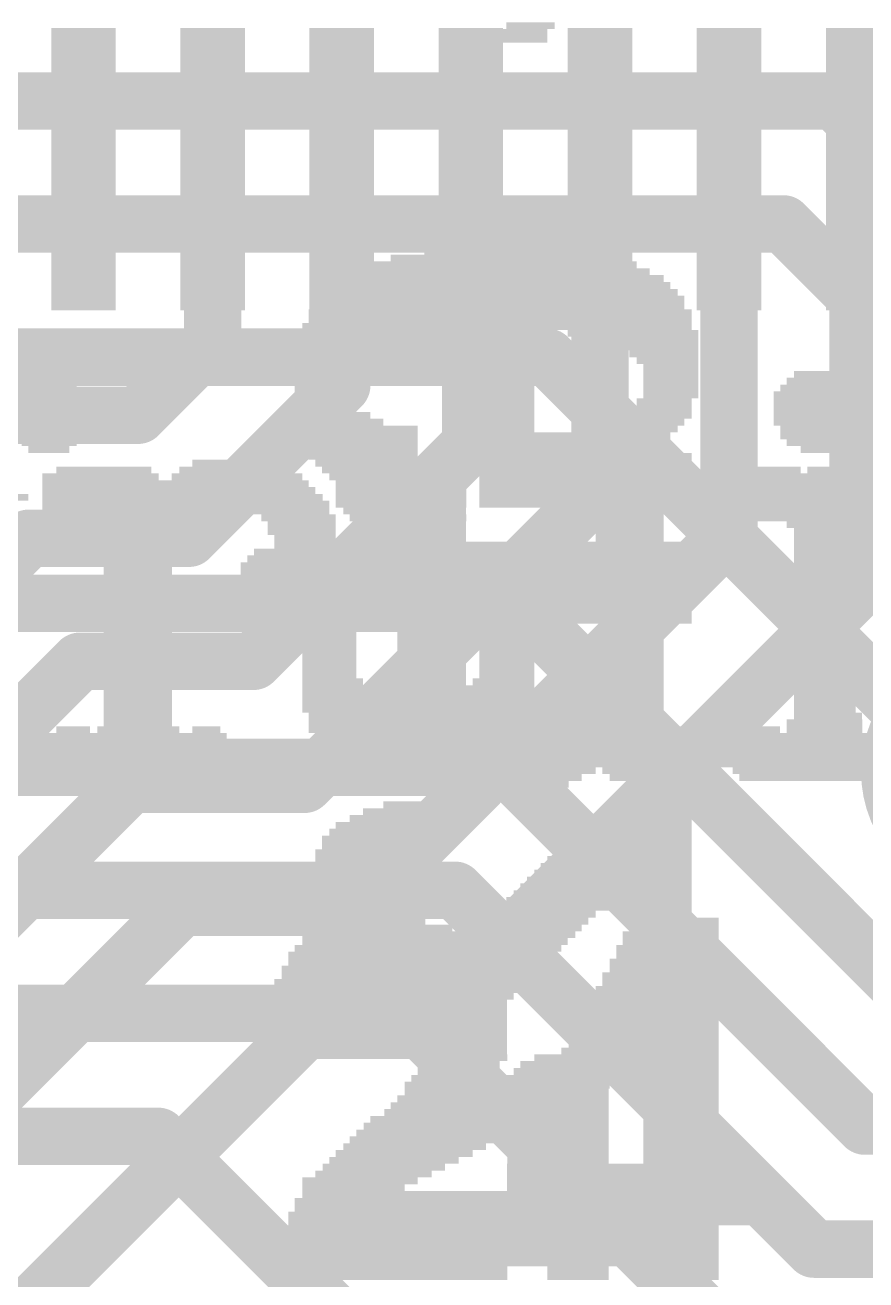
# Model space of a CAD drawing. Extents: x -0.1 to 35.6, y -0.1 to 17.9.
# Drawn here: x 20.13 to 22.734, y 2.318 to 6.204 of the extents above; entities that cross this region are included whole.
import ezdxf

# ---------------------------------------------------------------- set-up
doc = ezdxf.new("R2010")
doc.units = 0
for name, color, linetype in [('1', 12, 'CONTINUOUS'), ('16', 5, 'CONTINUOUS'), ('18', 110, 'CONTINUOUS'), ('200', 40, 'CONTINUOUS'), ('201', 6, 'CONTINUOUS')]:
    doc.layers.add(name, color=color, linetype=linetype)

# ---------------------------------------------------------------- blocks, each defined once
blk = doc.blocks.new('RECT')
blk.add_solid([(-0.5, -0.5), (0.5, -0.5), (-0.5, 0.5), (0.5, 0.5)])
blk = doc.blocks.new('ROUNDV')
at = {"const_width": 0.5}
blk.add_lwpolyline([(0, -0.25, 1), (0, 0.25, 1), (0, -0.25)], format="xyb", dxfattribs=at)

msp = doc.modelspace()

# ---------------------------------------------------------------- linework, layer by layer
at = {"layer": '1', "const_width": 0.0889}
for points in [[(20.755, 5.7575, 1), (20.666, 5.7575)], [(21.155, 5.7575, 1), (21.0661, 5.7575)], [(21.555, 5.7575, 1), (21.466, 5.7575)], [(21.955, 5.7575, 1), (21.8661, 5.7575)], [(22.355, 5.7575, 1), (22.266, 5.7575)], [(22.7549, 5.7575, 1), (22.666, 5.7575)], [(22.6791, 5.7889, 1), (22.7419, 5.7261)], [(22.7419, 5.7261, 1), (22.6791, 5.7889)], [(22.7549, 5.588, 1), (22.666, 5.588)], [(22.666, 5.588, 1), (22.7549, 5.588)], [(20.7419, 5.1949, 1), (20.6791, 5.2577)], [(20.666, 5.2263, 1), (20.755, 5.2263)], [(21.1419, 5.0561, 1), (21.0791, 5.1189)], [(21.0661, 5.0875, 1), (21.155, 5.0875)], [(20.4483, 5.0269, 1), (20.5111, 4.9641)], [(20.4797, 4.951, 1), (20.4797, 5.04)], [(21.5419, 4.8752, 1), (21.4791, 4.938)], [(21.466, 4.9066, 1), (21.555, 4.9066)], [(21.9419, 4.7364, 1), (21.8791, 4.7992)], [(21.8661, 4.7678, 1), (21.955, 4.7678)], [(20.1412, 4.659, 1), (20.1412, 4.5701)], [(20.1726, 4.5831, 1), (20.1098, 4.6459)], [(20.6375, 4.5701, 1), (20.6375, 4.659)], [(22.3419, 4.5975, 1), (22.2791, 4.6604)], [(20.6061, 4.6459, 1), (20.6689, 4.5831)], [(22.266, 4.629, 1), (22.355, 4.629)], [(22.7419, 4.4242, 1), (22.6791, 4.487)], [(22.666, 4.4556, 1), (22.7549, 4.4556)], [(20.299, 4.278, 1), (20.299, 4.189)], [(20.3304, 4.2021, 1), (20.2676, 4.2649)], [(20.8374, 4.189, 1), (20.8374, 4.278)], [(20.806, 4.2649, 1), (20.8688, 4.2021)], [(20.4568, 3.8969, 1), (20.4568, 3.8081)], [(20.4882, 3.8211, 1), (20.4254, 3.8839)], [(20.9638, 3.8839, 1), (21.0266, 3.8211)], [(20.9952, 3.8081, 1), (20.9952, 3.8969)], [(20.6146, 3.516, 1), (20.6146, 3.4271)], [(20.6461, 3.4401, 1), (20.5832, 3.5029)], [(21.1216, 3.5029, 1), (21.1845, 3.4401)], [(21.153, 3.4271, 1), (21.153, 3.516)], [(20.9975, 3.1349, 1), (20.9975, 3.0461)], [(21.0289, 3.0591, 1), (20.9661, 3.1219)], [(21.314, 3.1219, 1), (21.3768, 3.0591)], [(21.3454, 3.0461, 1), (21.3454, 3.1349)]]:
    msp.add_lwpolyline(points, format="xyb", dxfattribs=at)
at = {"layer": '1', "const_width": 0.1778}
for points in [[(20.7105, 5.7575), (20.7105, 5.2263)], [(21.1105, 5.7575), (21.1105, 5.0875)], [(21.5105, 5.7575), (21.5105, 4.9066)], [(21.9105, 5.7575), (21.9105, 4.7678)], [(22.3105, 4.629), (22.3105, 5.7575)], [(22.7105, 5.7575), (22.7105, 5.7575)], [(22.7105, 5.7575), (22.7105, 5.588)], [(22.7105, 5.588), (22.7105, 4.4556)], [(20.7105, 5.2263), (20.4797, 4.9955)], [(21.1105, 5.0875), (20.6375, 4.6145)], [(20.4797, 4.9955), (19.9834, 4.9955)], [(21.5105, 4.9066), (20.8374, 4.2335)], [(21.9105, 4.7678), (20.9952, 3.8525)], [(20.1412, 4.6145), (19.0827, 3.556)], [(20.6375, 4.6145), (20.1412, 4.6145)], [(21.153, 3.4715), (22.3105, 4.629)], [(22.7105, 4.4556), (21.3454, 3.0905)], [(20.299, 4.2335), (19.2405, 3.175)], [(20.8374, 4.2335), (20.299, 4.2335)], [(19.3983, 2.794), (20.4568, 3.8525)], [(20.4568, 3.8525), (20.9952, 3.8525)], [(19.5561, 2.413), (20.6146, 3.4715)], [(20.6146, 3.4715), (21.153, 3.4715)], [(20.9975, 3.0905), (19.177, 1.27)], [(21.3454, 3.0905), (20.9975, 3.0905)]]:
    msp.add_lwpolyline(points, dxfattribs=at)
at = {"layer": '16', "const_width": 0.1778}
for points in [[(19.7504, 5.969), (22.6368, 5.969)], [(22.6368, 5.969), (24.6063, 3.9996)], [(19.558, 5.588), (22.479, 5.588)], [(22.479, 5.588), (24.511, 3.556)], [(21.7477, 5.1753), (19.2818, 5.1753)], [(23.0304, 3.8926), (21.7477, 5.1753)], [(21.6507, 4.4133), (18.8905, 4.4133)], [(21.6507, 4.4133), (22.889, 3.175)], [(18.415, 3.9053), (21.6199, 3.9053)], [(21.6199, 3.9053), (22.7311, 2.794)], [(17.7165, 3.5243), (21.4621, 3.5243)], [(21.4621, 3.5243), (22.5733, 2.413)], [(21.3042, 3.1433), (16.764, 3.1433)], [(23.1775, 1.27), (21.3042, 3.1433)], [(22.7311, 2.794), (24.8593, 2.794)], [(16.2021, 2.7623), (20.5422, 2.7623)], [(20.5422, 2.7623), (20.7327, 2.5717)], [(20.7327, 2.5717), (21.59, 1.7145)], [(22.5733, 2.413), (24.7015, 2.413)]]:
    msp.add_lwpolyline(points, dxfattribs=at)
at = {"layer": '16', "const_width": 0.0889}
for points in [[(22.6682, 6.0004, 1), (22.6054, 5.9376)], [(22.6368, 5.9245, 1), (22.6368, 6.0135)], [(22.5104, 5.6194, 1), (22.4476, 5.5566)], [(22.479, 5.5435, 1), (22.479, 5.6325)], [(21.7792, 5.2067, 1), (21.7163, 5.1438)], [(21.7477, 5.1308, 1), (21.7477, 5.2197)], [(21.6821, 4.4447, 1), (21.6193, 4.3818)], [(21.6507, 4.3688, 1), (21.6507, 4.4577)], [(21.6513, 3.9367, 1), (21.5885, 3.8738)], [(21.6199, 3.8608, 1), (21.6199, 3.9497)], [(21.4935, 3.5557, 1), (21.4306, 3.4928)], [(21.4621, 3.4798, 1), (21.4621, 3.5687)], [(21.3357, 3.1747, 1), (21.2728, 3.1118)], [(21.3042, 3.0988, 1), (21.3042, 3.1877)], [(22.7311, 2.8384, 1), (22.7311, 2.7496)], [(20.5737, 2.7937, 1), (20.5108, 2.7308)], [(20.5422, 2.7178, 1), (20.5422, 2.8067)], [(22.6997, 2.7626, 1), (22.7626, 2.8254)], [(20.7642, 2.6032, 1), (20.7013, 2.5403)], [(20.7013, 2.5403, 1), (20.7642, 2.6032)], [(22.5733, 2.4575, 1), (22.5733, 2.3686)], [(22.5419, 2.3816, 1), (22.6047, 2.4444)]]:
    msp.add_lwpolyline(points, format="xyb", dxfattribs=at)

# ---------------------------------------------------------------- block references
at = {"layer": '1', "xscale": 0.875, "yscale": 0.2, "rotation": 270}
for p in [(20.3105, 5.7575), (20.7105, 5.7575), (21.1105, 5.7575), (21.5105, 5.7575), (21.9105, 5.7575), (22.3105, 5.7575), (22.7105, 5.7575)]:
    msp.add_blockref('RECT', p, dxfattribs=at)
at = {"layer": '18', "xscale": 0.8001, "yscale": 0.8001}
msp.add_blockref('ROUNDV', (23.1193, 3.8926), dxfattribs=at)
msp.add_blockref('ROUNDV', (23.1193, 3.8926), dxfattribs=at)
at = {"layer": '200'}
for p, xscale, yscale in [((20.0343, 5.1647), 0.2972, 0.0211), ((20.0343, 5.1223), 0.4648, 0.0211), ((20.0355, 5.1435), 0.381, 0.0213), ((22.5755, 5.1223), 0.127, 0.0211), ((20.0241, 5.08), 0.5309, 0.0213), ((20.0355, 5.1012), 0.508, 0.0211), ((22.5857, 5.08), 0.2337, 0.0213), ((22.5844, 5.1012), 0.1905, 0.0211), ((20.0343, 5.0588), 0.5512, 0.0211), ((22.5755, 5.0588), 0.254, 0.0211), ((20.0241, 5.0377), 0.5715, 0.0211), ((20.2044, 5.0165), 0.2108, 0.0213), ((22.5857, 5.0377), 0.2743, 0.0211), ((22.5857, 5.0165), 0.2743, 0.0213), ((20.2032, 4.9953), 0.254, 0.0211), ((20.2032, 4.9742), 0.254, 0.0211), ((22.5857, 4.9953), 0.2743, 0.0211), ((22.5857, 4.9742), 0.2743, 0.0211), ((20.193, 4.953), 0.2337, 0.0213), ((20.2044, 4.9318), 0.2108, 0.0211), ((22.5857, 4.953), 0.2337, 0.0213), ((22.5857, 4.9318), 0.2337, 0.0211), ((20.2044, 4.9107), 0.1702, 0.0211), ((20.2032, 4.8895), 0.127, 0.0213), ((22.5743, 4.9107), 0.1702, 0.0211), ((22.5857, 4.8895), 0.1067, 0.0213), ((20.7747, 4.8472), 0.254, 0.0211), ((20.3733, 4.826), 0.2946, 0.0213), ((20.7861, 4.826), 0.3581, 0.0213), ((21.3042, 4.826), 0.2972, 0.0213), ((21.9393, 4.826), 0.2972, 0.0213), ((22.4473, 4.826), 0.1702, 0.0213), ((22.6162, 4.826), 0.127, 0.0213), ((20.3632, 4.8048), 0.3607, 0.0211), ((20.5956, 4.7837), 0.8255, 0.0211), ((20.7861, 4.8048), 0.4039, 0.0211), ((21.3055, 4.7837), 0.381, 0.0211), ((21.2941, 4.8048), 0.3581, 0.0211), ((21.9291, 4.8048), 0.3581, 0.0211), ((21.9291, 4.7837), 0.3581, 0.0211), ((22.512, 4.8048), 0.381, 0.0211), ((22.512, 4.7837), 0.381, 0.0211), ((19.8222, 4.7413), 0.635, 0.0211), ((20.6058, 4.7625), 0.8458, 0.0213), ((20.6172, 4.7413), 0.8687, 0.0211), ((21.2941, 4.7625), 0.4039, 0.0213), ((21.2941, 4.7413), 0.4039, 0.0211), ((21.9405, 4.7625), 0.381, 0.0213), ((21.9405, 4.7413), 0.381, 0.0211), ((22.5108, 4.7625), 0.4242, 0.0213), ((22.5108, 4.7413), 0.4242, 0.0211), ((20.6273, 4.7202), 0.889, 0.0211), ((20.4584, 4.699), 0.5512, 0.0213), ((20.9347, 4.699), 0.2743, 0.0213), ((21.2941, 4.7202), 0.4039, 0.0211), ((21.3055, 4.699), 0.381, 0.0213), ((21.9291, 4.7202), 0.3581, 0.0211), ((21.9291, 4.699), 0.3581, 0.0213), ((22.5108, 4.7202), 0.4242, 0.0211), ((22.5222, 4.699), 0.4013, 0.0213), ((20.4368, 4.6778), 0.4674, 0.0211), ((20.5003, 4.6567), 0.2946, 0.0211), ((20.9766, 4.6778), 0.2311, 0.0211), ((20.9868, 4.6567), 0.2108, 0.0211), ((21.3157, 4.6778), 0.3607, 0.0211), ((21.3893, 4.6567), 0.2134, 0.0211), ((21.9393, 4.6778), 0.3378, 0.0211), ((22.0028, 4.6567), 0.2108, 0.0211), ((22.5323, 4.6778), 0.381, 0.0211), ((22.606, 4.6567), 0.2337, 0.0211), ((20.5003, 4.6355), 0.254, 0.0213), ((20.4902, 4.6143), 0.2337, 0.0211), ((20.9868, 4.6355), 0.2108, 0.0213), ((20.9969, 4.6143), 0.1905, 0.0211), ((21.3893, 4.6355), 0.2134, 0.0213), ((21.3893, 4.6143), 0.2134, 0.0211), ((22.0028, 4.6355), 0.2108, 0.0213), ((22.0028, 4.6143), 0.2108, 0.0211), ((22.6174, 4.6355), 0.2108, 0.0213), ((22.6174, 4.6143), 0.2108, 0.0211), ((20.4902, 4.5932), 0.2337, 0.0211), ((20.9969, 4.5932), 0.1905, 0.0211), ((21.3893, 4.5932), 0.2134, 0.0211), ((22.0129, 4.5932), 0.1905, 0.0211), ((22.6174, 4.5932), 0.2108, 0.0211), ((20.4902, 4.572), 0.2337, 0.0213), ((20.4788, 4.5508), 0.2108, 0.0211), ((20.955, 4.5508), 0.2743, 0.0211), ((20.9652, 4.572), 0.254, 0.0213), ((21.3893, 4.572), 0.2134, 0.0213), ((21.3893, 4.5508), 0.2134, 0.0211), ((22.0129, 4.572), 0.1905, 0.0213), ((22.0129, 4.5508), 0.1905, 0.0211), ((22.6073, 4.572), 0.1905, 0.0213), ((22.6073, 4.5508), 0.1905, 0.0211), ((20.4788, 4.5297), 0.2108, 0.0211), ((20.4788, 4.5085), 0.2108, 0.0213), ((20.9448, 4.5297), 0.2946, 0.0211), ((20.9448, 4.5085), 0.2946, 0.0213), ((21.3893, 4.5297), 0.2134, 0.0211), ((21.3893, 4.5085), 0.2134, 0.0213), ((22.0129, 4.5297), 0.1905, 0.0211), ((22.0129, 4.5085), 0.1905, 0.0213), ((22.6073, 4.5297), 0.1905, 0.0211), ((22.6073, 4.5085), 0.1905, 0.0213), ((20.4788, 4.4873), 0.2108, 0.0211), ((20.4788, 4.4662), 0.2108, 0.0211), ((20.9448, 4.4873), 0.2946, 0.0211), ((20.9347, 4.4662), 0.2743, 0.0211), ((21.3893, 4.4873), 0.2134, 0.0211), ((21.3893, 4.4662), 0.2134, 0.0211), ((22.0129, 4.4873), 0.1905, 0.0211), ((22.0129, 4.4662), 0.1905, 0.0211), ((22.6073, 4.4873), 0.1905, 0.0211), ((22.6073, 4.4662), 0.1905, 0.0211), ((20.4788, 4.445), 0.2108, 0.0213), ((20.4788, 4.4238), 0.2108, 0.0211), ((20.9347, 4.445), 0.2743, 0.0213), ((20.9347, 4.4238), 0.2337, 0.0211), ((21.3893, 4.445), 0.2134, 0.0213), ((21.3893, 4.4238), 0.2134, 0.0211), ((22.0129, 4.445), 0.1905, 0.0213), ((22.0129, 4.4238), 0.1905, 0.0211), ((22.6073, 4.445), 0.1905, 0.0213), ((22.6073, 4.4238), 0.1905, 0.0211), ((20.4788, 4.4027), 0.2108, 0.0211), ((20.4788, 4.3815), 0.2108, 0.0213), ((20.9334, 4.4027), 0.1905, 0.0211), ((20.9347, 4.3815), 0.1067, 0.0213), ((21.3893, 4.4027), 0.2134, 0.0211), ((21.3893, 4.3815), 0.2134, 0.0213), ((22.0129, 4.4027), 0.1905, 0.0211), ((22.0129, 4.3815), 0.1905, 0.0213), ((22.6073, 4.4027), 0.1905, 0.0211), ((22.6073, 4.3815), 0.1905, 0.0213), ((20.4788, 4.3603), 0.2108, 0.0211), ((21.3893, 4.3603), 0.2134, 0.0211), ((22.0129, 4.3603), 0.1905, 0.0211), ((22.6073, 4.3603), 0.1905, 0.0211), ((20.4788, 4.3392), 0.2108, 0.0211), ((20.4788, 4.318), 0.2108, 0.0213), ((21.3893, 4.3392), 0.2134, 0.0211), ((21.3893, 4.318), 0.2134, 0.0213), ((22.0028, 4.318), 0.2108, 0.0213), ((22.0129, 4.3392), 0.1905, 0.0211), ((22.6073, 4.3392), 0.1905, 0.0211), ((22.6073, 4.318), 0.1905, 0.0213), ((20.4788, 4.2968), 0.2108, 0.0211), ((20.4788, 4.2757), 0.2108, 0.0211), ((21.3893, 4.2968), 0.2134, 0.0211), ((21.3893, 4.2757), 0.2134, 0.0211), ((22.0028, 4.2968), 0.2108, 0.0211), ((22.0028, 4.2757), 0.2108, 0.0211), ((22.6073, 4.2968), 0.1905, 0.0211), ((22.6073, 4.2757), 0.1905, 0.0211), ((20.4788, 4.2545), 0.2108, 0.0213), ((20.4788, 4.2333), 0.2108, 0.0211), ((21.3893, 4.2545), 0.2134, 0.0213), ((21.3893, 4.2333), 0.2134, 0.0211), ((22.0028, 4.2545), 0.2108, 0.0213), ((22.0028, 4.2333), 0.2108, 0.0211), ((22.6073, 4.2545), 0.1905, 0.0213), ((22.6073, 4.2333), 0.1905, 0.0211), ((20.4788, 4.2122), 0.2108, 0.0211), ((20.4788, 4.191), 0.2108, 0.0213), ((21.3893, 4.2122), 0.2134, 0.0211), ((21.3893, 4.191), 0.2134, 0.0213), ((22.0028, 4.2122), 0.2108, 0.0211), ((22.0028, 4.191), 0.2108, 0.0213), ((22.6073, 4.2122), 0.1905, 0.0211), ((22.6073, 4.191), 0.1905, 0.0213), ((20.4788, 4.1698), 0.2108, 0.0211), ((20.4788, 4.1487), 0.2108, 0.0211), ((21.3893, 4.1698), 0.2134, 0.0211), ((21.3893, 4.1487), 0.2134, 0.0211), ((22.0028, 4.1698), 0.2108, 0.0211), ((22.0028, 4.1487), 0.2108, 0.0211), ((22.6073, 4.1698), 0.1905, 0.0211), ((22.6073, 4.1487), 0.1905, 0.0211), ((20.4788, 4.1275), 0.2108, 0.0213), ((21.3893, 4.1275), 0.2134, 0.0213), ((21.9926, 4.1275), 0.2311, 0.0213), ((22.6073, 4.1275), 0.1905, 0.0213), ((20.4788, 4.1063), 0.2108, 0.0211), ((20.4788, 4.0852), 0.2108, 0.0211), ((21.3995, 4.1063), 0.2337, 0.0211), ((21.4109, 4.0852), 0.2108, 0.0211), ((21.9812, 4.0852), 0.254, 0.0211), ((21.9926, 4.1063), 0.2311, 0.0211), ((22.6073, 4.1063), 0.1905, 0.0211), ((22.6073, 4.0852), 0.1905, 0.0211), ((20.4788, 4.064), 0.2108, 0.0213), ((20.4788, 4.0428), 0.2108, 0.0211), ((21.4325, 4.0428), 0.254, 0.0211), ((21.4211, 4.064), 0.2311, 0.0213), ((21.9608, 4.0428), 0.2946, 0.0211), ((21.971, 4.064), 0.2743, 0.0213), ((22.606, 4.0428), 0.2337, 0.0211), ((22.6174, 4.064), 0.2108, 0.0213), ((20.4686, 4.0005), 0.5715, 0.0213), ((20.2781, 4.0217), 0.1041, 0.0211), ((20.48, 4.0217), 0.254, 0.0211), ((20.6908, 4.0217), 0.0864, 0.0211), ((21.4427, 4.0217), 0.2743, 0.0211), ((21.8021, 4.0005), 0.9525, 0.0213), ((21.9507, 4.0217), 0.3607, 0.0211), ((22.2047, 4.0217), 0.1067, 0.0211), ((22.6073, 4.0005), 0.5715, 0.0213), ((22.4053, 4.0217), 0.127, 0.0211), ((22.606, 4.0217), 0.2337, 0.0211), ((20.4686, 3.9582), 0.6121, 0.0211), ((20.4788, 3.9793), 0.5918, 0.0211), ((21.8123, 3.9793), 0.9728, 0.0211), ((22.1298, 3.9582), 1.5672, 0.0211), ((22.6073, 3.9793), 0.5715, 0.0211), ((20.4686, 3.937), 0.6121, 0.0213), ((20.4788, 3.9158), 0.5918, 0.0211), ((22.1412, 3.937), 1.5443, 0.0213), ((22.1412, 3.9158), 1.5037, 0.0211), ((20.4788, 3.8947), 0.5918, 0.0211), ((21.6535, 3.8947), 0.4877, 0.0211), ((22.098, 3.8947), 0.3607, 0.0211), ((22.6073, 3.8947), 0.5715, 0.0211), ((20.4788, 3.8735), 0.5512, 0.0213), ((21.6535, 3.8735), 0.4013, 0.0213), ((21.6649, 3.8523), 0.2972, 0.0211), ((22.0993, 3.8735), 0.3175, 0.0213), ((22.606, 3.8735), 0.5283, 0.0213), ((21.2522, 3.429), 0.2337, 0.0213), ((22.1412, 3.429), 0.2743, 0.0213), ((21.2623, 3.3867), 0.4674, 0.0211), ((21.2623, 3.4078), 0.381, 0.0211), ((22.1298, 3.3867), 0.2972, 0.0211), ((22.1412, 3.4078), 0.2743, 0.0211), ((21.2509, 3.3443), 0.5715, 0.0211), ((21.2522, 3.3655), 0.5283, 0.0213), ((22.1196, 3.3443), 0.3175, 0.0211), ((22.1298, 3.3655), 0.2972, 0.0213), ((21.2522, 3.3232), 0.6147, 0.0211), ((21.2623, 3.302), 0.635, 0.0213), ((22.1094, 3.302), 0.3378, 0.0213), ((22.1196, 3.3232), 0.3175, 0.0211), ((21.2522, 3.2808), 0.6553, 0.0211), ((21.0617, 3.2597), 0.2743, 0.0211), ((21.4528, 3.2597), 0.2946, 0.0211), ((22.098, 3.2597), 0.3607, 0.0211), ((22.1094, 3.2808), 0.3378, 0.0211), ((21.0287, 3.2385), 0.254, 0.0213), ((21.0287, 3.2173), 0.254, 0.0211), ((21.463, 3.2385), 0.2743, 0.0213), ((21.4732, 3.2173), 0.254, 0.0211), ((22.0878, 3.2173), 0.381, 0.0211), ((22.098, 3.2385), 0.3607, 0.0213), ((21.0185, 3.1962), 0.2337, 0.0211), ((21.496, 3.1962), 0.254, 0.0211), ((22.0878, 3.1962), 0.381, 0.0211), ((21.0083, 3.175), 0.254, 0.0213), ((20.9982, 3.1538), 0.2337, 0.0211), ((21.496, 3.175), 0.254, 0.0213), ((21.496, 3.1538), 0.254, 0.0211), ((22.0663, 3.1538), 0.4242, 0.0211), ((22.0777, 3.175), 0.4013, 0.0213), ((20.9982, 3.1327), 0.2337, 0.0211), ((20.9982, 3.1115), 0.2337, 0.0213), ((21.496, 3.1327), 0.254, 0.0211), ((21.496, 3.1115), 0.254, 0.0213), ((21.9291, 3.1115), 0.1905, 0.0213), ((22.0663, 3.1327), 0.4242, 0.0211), ((22.1615, 3.1115), 0.2337, 0.0213), ((20.9982, 3.0903), 0.2337, 0.0211), ((20.9982, 3.0692), 0.2337, 0.0211), ((21.496, 3.0903), 0.254, 0.0211), ((21.496, 3.0692), 0.254, 0.0211), ((21.9088, 3.0692), 0.1905, 0.0211), ((21.9291, 3.0903), 0.1905, 0.0211), ((22.1615, 3.0903), 0.2337, 0.0211), ((22.1615, 3.0692), 0.2337, 0.0211), ((20.9982, 3.048), 0.2337, 0.0213), ((21.496, 3.048), 0.254, 0.0213), ((21.496, 3.0268), 0.254, 0.0211), ((21.8859, 3.0268), 0.1905, 0.0211), ((21.9088, 3.048), 0.1905, 0.0213), ((22.1615, 3.048), 0.2337, 0.0213), ((22.1615, 3.0268), 0.2337, 0.0211), ((21.4846, 3.0057), 0.2769, 0.0211), ((21.4732, 2.9845), 0.254, 0.0213), ((21.8656, 2.9845), 0.1905, 0.0213), ((21.8859, 3.0057), 0.1905, 0.0211), ((22.1615, 3.0057), 0.2337, 0.0211), ((22.1615, 2.9845), 0.2337, 0.0213), ((21.4732, 2.9633), 0.254, 0.0211), ((21.8656, 2.9633), 0.1905, 0.0211), ((22.1615, 2.9633), 0.2337, 0.0211), ((21.4427, 2.921), 0.2743, 0.0213), ((21.463, 2.9422), 0.2743, 0.0211), ((21.8453, 2.9422), 0.1905, 0.0211), ((21.8453, 2.921), 0.1905, 0.0213), ((22.1615, 2.9422), 0.2337, 0.0211), ((22.1615, 2.921), 0.2337, 0.0213), ((21.4211, 2.8787), 0.2769, 0.0211), ((21.4427, 2.8998), 0.2743, 0.0211), ((21.8224, 2.8998), 0.1905, 0.0211), ((21.8224, 2.8787), 0.1905, 0.0211), ((22.1615, 2.8998), 0.2337, 0.0211), ((22.1615, 2.8787), 0.2337, 0.0211), ((21.3893, 2.8363), 0.2946, 0.0211), ((21.4109, 2.8575), 0.2972, 0.0213), ((21.8021, 2.8575), 0.1905, 0.0213), ((21.8021, 2.8363), 0.1905, 0.0211), ((22.1615, 2.8575), 0.2337, 0.0213), ((22.1615, 2.8363), 0.2337, 0.0211), ((21.3373, 2.794), 0.3175, 0.0213), ((21.3576, 2.8152), 0.3175, 0.0211), ((21.7818, 2.8152), 0.1905, 0.0211), ((21.7818, 2.794), 0.1905, 0.0213), ((22.1615, 2.8152), 0.2337, 0.0211), ((22.1615, 2.794), 0.2337, 0.0213), ((21.2941, 2.7517), 0.3175, 0.0211), ((21.3144, 2.7728), 0.3175, 0.0211), ((21.7488, 2.7517), 0.2108, 0.0211), ((21.7589, 2.7728), 0.1905, 0.0211), ((22.1615, 2.7728), 0.2337, 0.0211), ((22.1615, 2.7517), 0.2337, 0.0211), ((21.2738, 2.7305), 0.3175, 0.0213), ((21.7386, 2.7305), 0.1905, 0.0213), ((22.1615, 2.7305), 0.2337, 0.0213), ((21.2306, 2.6882), 0.3175, 0.0211), ((21.2509, 2.7093), 0.3175, 0.0211), ((21.7284, 2.7093), 0.2108, 0.0211), ((21.7183, 2.6882), 0.1905, 0.0211), ((22.1615, 2.7093), 0.2337, 0.0211), ((22.1615, 2.6882), 0.2337, 0.0211), ((21.1874, 2.6458), 0.3175, 0.0211), ((21.2103, 2.667), 0.3175, 0.0213), ((22.004, 2.667), 0.762, 0.0213), ((22.004, 2.6458), 0.762, 0.0211), ((21.1569, 2.6035), 0.2972, 0.0213), ((21.1773, 2.6247), 0.2972, 0.0211), ((22.004, 2.6247), 0.762, 0.0211), ((22.004, 2.6035), 0.762, 0.0213), ((21.1137, 2.5612), 0.2972, 0.0211), ((21.1353, 2.5823), 0.2946, 0.0211), ((22.004, 2.5823), 0.762, 0.0211), ((22.004, 2.5612), 0.762, 0.0211), ((21.082, 2.5188), 0.2743, 0.0211), ((21.1036, 2.54), 0.2769, 0.0213), ((22.004, 2.54), 0.762, 0.0213), ((22.004, 2.5188), 0.762, 0.0211), ((21.0617, 2.4765), 0.2743, 0.0213), ((21.082, 2.4977), 0.2743, 0.0211), ((22.004, 2.4977), 0.762, 0.0211), ((22.1615, 2.4765), 0.2337, 0.0213), ((21.0515, 2.4553), 0.254, 0.0211), ((22.1615, 2.4553), 0.2337, 0.0211), ((21.2623, 2.413), 0.7214, 0.0213), ((21.0401, 2.4342), 0.2769, 0.0211), ((22.1615, 2.4342), 0.2337, 0.0211), ((22.1615, 2.413), 0.2337, 0.0213), ((21.2623, 2.3918), 0.7214, 0.0211), ((21.2623, 2.3707), 0.7214, 0.0211), ((22.1615, 2.3918), 0.2337, 0.0211), ((22.1615, 2.3707), 0.2337, 0.0211), ((21.2522, 2.3495), 0.7417, 0.0213), ((21.2522, 2.3283), 0.7417, 0.0211), ((22.1615, 2.3495), 0.2337, 0.0213), ((22.1615, 2.3283), 0.2337, 0.0211)]:
    msp.add_blockref('RECT', p, dxfattribs=dict(at, xscale=xscale, yscale=yscale))
at = {"layer": '201', "rotation": 180}
for p, xscale, yscale in [((21.6738, 6.1807), 0.1473, 0.0211), ((21.6954, 6.2018), 0.1499, 0.0211), ((21.6637, 6.1595), 0.1676, 0.0213), ((21.6116, 5.4822), 0.6985, 0.0211), ((21.6002, 5.5033), 0.4674, 0.0211), ((21.6103, 5.4398), 0.9093, 0.0211), ((21.6116, 5.461), 0.8255, 0.0213), ((21.6103, 5.3975), 1.0363, 0.0213), ((21.6103, 5.4187), 0.9957, 0.0211), ((21.6103, 5.3552), 1.1227, 0.0211), ((21.6116, 5.3763), 1.0795, 0.0211), ((21.6002, 5.334), 1.143, 0.0213), ((21.6014, 5.3128), 1.1862, 0.0211), ((21.6014, 5.2917), 1.1862, 0.0211), ((21.1773, 5.2493), 0.3785, 0.0211), ((21.5913, 5.2705), 1.2065, 0.0213), ((22.0129, 5.2493), 0.4039, 0.0211), ((21.082, 5.207), 0.2337, 0.0213), ((21.1252, 5.2282), 0.2743, 0.0211), ((22.0663, 5.2282), 0.2972, 0.0211), ((22.098, 5.207), 0.2337, 0.0213), ((21.0706, 5.1858), 0.2108, 0.0211), ((21.0604, 5.1647), 0.1905, 0.0211), ((22.1082, 5.1858), 0.2134, 0.0211), ((22.1196, 5.1647), 0.1905, 0.0211), ((21.0503, 5.1435), 0.1702, 0.0213), ((21.0503, 5.1223), 0.1702, 0.0211), ((22.1298, 5.1435), 0.1702, 0.0213), ((22.1298, 5.1223), 0.1702, 0.0211), ((21.0503, 5.1012), 0.1702, 0.0211), ((21.0503, 5.08), 0.1702, 0.0213), ((21.6218, 5.1012), 0.1702, 0.0211), ((21.6218, 5.08), 0.1702, 0.0213), ((22.1298, 5.1012), 0.1702, 0.0211), ((22.1298, 5.08), 0.1702, 0.0213), ((21.0503, 5.0588), 0.1702, 0.0211), ((21.6218, 5.0588), 0.1702, 0.0211), ((22.1298, 5.0588), 0.1702, 0.0211), ((21.0604, 5.0377), 0.1905, 0.0211), ((21.0604, 5.0165), 0.1905, 0.0213), ((21.6218, 5.0377), 0.1702, 0.0211), ((21.6218, 5.0165), 0.1702, 0.0213), ((22.1094, 5.0377), 0.1702, 0.0211), ((22.1094, 5.0165), 0.1702, 0.0213), ((21.082, 4.9953), 0.2337, 0.0211), ((21.1137, 4.9742), 0.2515, 0.0211), ((21.6218, 4.9953), 0.1702, 0.0211), ((21.6218, 4.9742), 0.1702, 0.0211), ((22.0663, 4.9742), 0.2108, 0.0211), ((22.098, 4.9953), 0.193, 0.0211), ((21.1671, 4.953), 0.3581, 0.0213), ((21.1671, 4.9318), 0.3581, 0.0211), ((21.6218, 4.953), 0.1702, 0.0213), ((21.8326, 4.9318), 0.5918, 0.0211), ((22.0345, 4.953), 0.2337, 0.0213), ((21.1671, 4.9107), 0.3581, 0.0211), ((21.1773, 4.8895), 0.3378, 0.0213), ((21.8224, 4.9107), 0.5715, 0.0211), ((21.8123, 4.8895), 0.5512, 0.0213), ((21.1773, 4.8683), 0.3378, 0.0211), ((21.1874, 4.8472), 0.3175, 0.0211), ((21.8656, 4.8683), 0.6579, 0.0211), ((21.8656, 4.8472), 0.6579, 0.0211), ((21.1976, 4.826), 0.2972, 0.0213), ((21.8656, 4.826), 0.6579, 0.0213), ((21.209, 4.8048), 0.2743, 0.0211), ((21.2192, 4.7837), 0.254, 0.0211), ((21.8656, 4.8048), 0.6579, 0.0211), ((21.8656, 4.7837), 0.6579, 0.0211), ((21.2408, 4.7625), 0.2108, 0.0213), ((21.2611, 4.7413), 0.1702, 0.0211), ((21.8656, 4.7625), 0.6579, 0.0213), ((21.8656, 4.7413), 0.6579, 0.0211), ((21.8656, 4.7202), 0.6579, 0.0211), ((21.5913, 4.5932), 1.2065, 0.0211), ((21.5913, 4.572), 1.2065, 0.0213), ((21.5913, 4.5508), 1.2065, 0.0211), ((21.5913, 4.5297), 1.2065, 0.0211), ((21.5913, 4.5085), 1.2065, 0.0213), ((21.5913, 4.4873), 1.2065, 0.0211), ((21.5913, 4.4662), 1.2065, 0.0211), ((21.5913, 4.445), 1.2065, 0.0213), ((21.5913, 4.4238), 1.2065, 0.0211), ((21.5913, 4.4027), 1.2065, 0.0211), ((21.5913, 4.3815), 1.2065, 0.0213), ((21.5913, 4.3603), 1.2065, 0.0211), ((21.0718, 4.3392), 0.1676, 0.0211), ((21.0718, 4.318), 0.1676, 0.0213), ((21.6218, 4.3392), 0.1702, 0.0211), ((21.6218, 4.318), 0.1702, 0.0213), ((21.0718, 4.2968), 0.1676, 0.0211), ((21.0718, 4.2757), 0.1676, 0.0211), ((21.6218, 4.2968), 0.1702, 0.0211), ((21.6218, 4.2757), 0.1702, 0.0211), ((21.0718, 4.2545), 0.1676, 0.0213), ((21.0718, 4.2333), 0.1676, 0.0211), ((21.6218, 4.2545), 0.1702, 0.0213), ((21.6218, 4.2333), 0.1702, 0.0211), ((21.0718, 4.2122), 0.1676, 0.0211), ((21.0718, 4.191), 0.1676, 0.0213), ((21.6218, 4.2122), 0.1702, 0.0211), ((21.6218, 4.191), 0.1702, 0.0213), ((21.082, 4.1698), 0.188, 0.0211), ((21.082, 4.1487), 0.188, 0.0211), ((21.6002, 4.1487), 0.2134, 0.0211), ((21.6116, 4.1698), 0.1905, 0.0211), ((21.1036, 4.1275), 0.2311, 0.0213), ((21.59, 4.1275), 0.2337, 0.0213), ((21.336, 4.0852), 0.696, 0.0211), ((21.1252, 4.1063), 0.2743, 0.0211), ((21.557, 4.1063), 0.254, 0.0211), ((21.3462, 4.064), 0.6756, 0.0213), ((21.3462, 4.0428), 0.6756, 0.0211), ((21.336, 4.0217), 0.6553, 0.0211), ((21.3462, 4.0005), 0.635, 0.0213), ((21.3462, 3.9793), 0.5944, 0.0211), ((21.3347, 3.9582), 0.5715, 0.0211), ((21.336, 3.937), 0.5283, 0.0213), ((21.336, 3.9158), 0.4877, 0.0211), ((21.3462, 3.8947), 0.4216, 0.0211), ((21.3462, 3.8735), 0.3404, 0.0213), ((21.3462, 3.8523), 0.2134, 0.0211), ((21.2827, 3.7677), 0.2134, 0.0211), ((21.3144, 3.7888), 0.1499, 0.0211), ((22.0878, 3.7677), 0.2134, 0.0211), ((22.1298, 3.7888), 0.1295, 0.0211), ((21.2408, 3.7253), 0.2972, 0.0211), ((21.2623, 3.7465), 0.254, 0.0213), ((22.0459, 3.7253), 0.2972, 0.0211), ((22.0663, 3.7465), 0.2565, 0.0213), ((21.2192, 3.683), 0.3404, 0.0213), ((21.2306, 3.7042), 0.3175, 0.0211), ((22.0142, 3.683), 0.3607, 0.0213), ((22.0243, 3.7042), 0.3404, 0.0211), ((21.2192, 3.6618), 0.3404, 0.0211), ((22.0028, 3.6618), 0.3835, 0.0211), ((21.209, 3.6407), 0.3607, 0.0211), ((21.209, 3.6195), 0.3607, 0.0213), ((21.971, 3.6195), 0.447, 0.0213), ((21.9824, 3.6407), 0.4242, 0.0211), ((21.1988, 3.5983), 0.381, 0.0211), ((21.1988, 3.5772), 0.381, 0.0211), ((21.9507, 3.5772), 0.4877, 0.0211), ((21.9608, 3.5983), 0.4674, 0.0211), ((21.0934, 3.5348), 0.2108, 0.0211), ((21.1353, 3.556), 0.254, 0.0213), ((21.9291, 3.5348), 0.5309, 0.0211), ((21.9393, 3.556), 0.5105, 0.0213), ((21.082, 3.5137), 0.188, 0.0211), ((21.082, 3.4925), 0.188, 0.0213), ((21.7907, 3.4925), 0.3404, 0.0213), ((21.9189, 3.5137), 0.5512, 0.0211), ((22.098, 3.4925), 0.193, 0.0213), ((21.0718, 3.4713), 0.1676, 0.0211), ((21.0718, 3.4502), 0.1676, 0.0211), ((21.7691, 3.4713), 0.3378, 0.0211), ((21.7488, 3.4502), 0.2972, 0.0211), ((22.098, 3.4713), 0.193, 0.0211), ((22.098, 3.4502), 0.193, 0.0211), ((21.0718, 3.429), 0.1676, 0.0213), ((21.7272, 3.429), 0.2946, 0.0213), ((22.098, 3.429), 0.193, 0.0213), ((21.0718, 3.4078), 0.1676, 0.0211), ((21.0718, 3.3867), 0.1676, 0.0211), ((21.6852, 3.3867), 0.2972, 0.0211), ((21.7056, 3.4078), 0.2972, 0.0211), ((22.098, 3.4078), 0.193, 0.0211), ((22.098, 3.3867), 0.193, 0.0211), ((21.082, 3.3655), 0.188, 0.0213), ((21.0934, 3.3443), 0.2108, 0.0211), ((21.6319, 3.3443), 0.3175, 0.0211), ((21.6522, 3.3655), 0.3175, 0.0213), ((22.098, 3.3655), 0.193, 0.0213), ((22.098, 3.3443), 0.193, 0.0211), ((21.1036, 3.3232), 0.2311, 0.0211), ((21.3779, 3.302), 0.7391, 0.0213), ((21.59, 3.3232), 0.3607, 0.0211), ((22.098, 3.3232), 0.193, 0.0211), ((22.098, 3.302), 0.193, 0.0213), ((21.3678, 3.2808), 0.7188, 0.0211), ((21.3576, 3.2597), 0.6985, 0.0211), ((22.098, 3.2808), 0.193, 0.0211), ((22.098, 3.2597), 0.193, 0.0211), ((21.3462, 3.2385), 0.6756, 0.0213), ((21.3462, 3.2173), 0.635, 0.0211), ((22.098, 3.2385), 0.193, 0.0213), ((22.098, 3.2173), 0.193, 0.0211), ((21.336, 3.1962), 0.6147, 0.0211), ((22.098, 3.1962), 0.193, 0.0211), ((21.3347, 3.175), 0.5715, 0.0213), ((21.336, 3.1538), 0.5283, 0.0211), ((22.098, 3.175), 0.193, 0.0213), ((22.098, 3.1538), 0.193, 0.0211), ((21.336, 3.1327), 0.4877, 0.0211), ((21.3246, 3.1115), 0.4242, 0.0213), ((22.098, 3.1327), 0.193, 0.0211), ((22.098, 3.1115), 0.193, 0.0213), ((21.3246, 3.0903), 0.3378, 0.0211), ((21.3246, 3.0692), 0.2108, 0.0211), ((22.098, 3.0903), 0.193, 0.0211), ((22.098, 3.0692), 0.193, 0.0211), ((21.8008, 2.9845), 0.2743, 0.0213), ((21.8224, 3.0057), 0.2311, 0.0211), ((21.7907, 2.9633), 0.2946, 0.0211), ((21.7475, 2.921), 0.381, 0.0213), ((21.7691, 2.9422), 0.3378, 0.0211), ((21.7056, 2.8787), 0.4648, 0.0211), ((21.7272, 2.8998), 0.4216, 0.0211), ((21.6637, 2.8363), 0.5486, 0.0211), ((21.684, 2.8575), 0.508, 0.0213), ((21.4935, 2.794), 0.381, 0.0213), ((21.5367, 2.8152), 0.381, 0.0211), ((21.8427, 2.8152), 0.1905, 0.0211), ((21.8427, 2.794), 0.1905, 0.0213), ((21.4198, 2.7517), 0.3607, 0.0211), ((21.4528, 2.7728), 0.381, 0.0211), ((21.8427, 2.7728), 0.1905, 0.0211), ((21.8427, 2.7517), 0.1905, 0.0211), ((21.3779, 2.7305), 0.3581, 0.0213), ((21.8427, 2.7305), 0.1905, 0.0213), ((21.2928, 2.6882), 0.3607, 0.0211), ((21.336, 2.7093), 0.3607, 0.0211), ((21.8427, 2.7093), 0.1905, 0.0211), ((21.8427, 2.6882), 0.1905, 0.0211), ((21.209, 2.6458), 0.3607, 0.0211), ((21.2509, 2.667), 0.3581, 0.0213), ((21.8427, 2.667), 0.1905, 0.0213), ((21.8427, 2.6458), 0.1905, 0.0211), ((21.1455, 2.6035), 0.315, 0.0213), ((21.1671, 2.6247), 0.3581, 0.0211), ((21.8427, 2.6247), 0.1905, 0.0211), ((21.8427, 2.6035), 0.1905, 0.0213), ((21.5913, 2.5823), 1.2065, 0.0211), ((21.5913, 2.5612), 1.2065, 0.0211), ((21.5913, 2.54), 1.2065, 0.0213), ((21.5913, 2.5188), 1.2065, 0.0211), ((21.5913, 2.4977), 1.2065, 0.0211), ((21.5913, 2.4765), 1.2065, 0.0213), ((21.5913, 2.4553), 1.2065, 0.0211), ((21.5913, 2.4342), 1.2065, 0.0211), ((21.5913, 2.413), 1.2065, 0.0213), ((21.5913, 2.3918), 1.2065, 0.0211), ((21.5913, 2.3707), 1.2065, 0.0211), ((21.8427, 2.3495), 0.1905, 0.0213), ((21.8427, 2.3283), 0.1905, 0.0211)]:
    msp.add_blockref('RECT', p, dxfattribs=dict(at, xscale=xscale, yscale=yscale))

doc.saveas('drawing.dxf')
